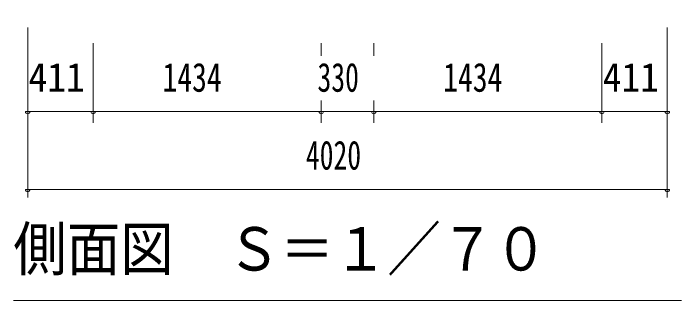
# Model space of a CAD drawing. Units: millimetres, scale not verified. Extents: x -34086 to 34091, y -14700 to 14700.
# Drawn here: x 8575 to 12775, y 1303 to 3111 of the extents above; entities that cross this region are included whole.
import ezdxf
from ezdxf.enums import TextEntityAlignment as Align

# ---------------------------------------------------------------- set-up
doc = ezdxf.new("R2010")
doc.units = ezdxf.units.MM
doc.header["$LTSCALE"] = 80
doc.linetypes.add('USER3', pattern=[24, 12, -5, 2, -5])
doc.layers.add('0-3_1-27CENTER', color=3, linetype='USER3', lineweight=18)
doc.layers.add('0-5_1-57DIM', color=3, linetype='Continuous', lineweight=18)
doc.styles.add('ＭＳ ゴシック', font='')
doc.styles.get('ＭＳ ゴシック').set_extended_font_data('MS Gothic')

msp = doc.modelspace()

# ---------------------------------------------------------------- linework, layer by layer
at = {"layer": '0-3_1-27CENTER'}
for p, q in [((10510.32, 4819.54), (10510.32, 2998.86)), ((10840.32, 4819.54), (10840.32, 2998.86)), ((9076.32, 4310.54), (9076.32, 2998.86)), ((12274.32, 4310.54), (12274.32, 2998.86))]:
    msp.add_line(p, q, dxfattribs=at)
at = {"layer": '0-5_1-57DIM'}
for p, q in [((8665.32, 3022.54), (8665.32, 1952.54)), ((12685.32, 3022.54), (12685.32, 1952.54)), ((9076.32, 2922.54), (9076.32, 2422.54)), ((10510.32, 2922.54), (10510.32, 2842.69)), ((10840.32, 2922.54), (10840.32, 2842.69)), ((12274.32, 2922.54), (12274.32, 2422.54)), ((10510.32, 2562.54), (10510.32, 2422.54)), ((10840.32, 2562.54), (10840.32, 2422.54)), ((8679.32, 2492.54), (8651.32, 2492.54)), ((8665.32, 2492.54), (12685.32, 2492.54)), ((9090.32, 2492.54), (9062.32, 2492.54)), ((10524.32, 2492.54), (10496.32, 2492.54)), ((10854.32, 2492.54), (10826.32, 2492.54)), ((12288.32, 2492.54), (12260.32, 2492.54)), ((12699.32, 2492.54), (12671.32, 2492.54)), ((8679.32, 2002.54), (8651.32, 2002.54)), ((8665.32, 2002.54), (12685.32, 2002.54)), ((12699.32, 2002.54), (12671.32, 2002.54)), ((8575.32, 1302.54), (12775.32, 1302.54))]:
    msp.add_line(p, q, dxfattribs=at)
for centre in [(8665.32, 2492.54), (9076.32, 2492.54), (10510.32, 2492.54), (10840.32, 2492.54), (12274.32, 2492.54), (12685.32, 2492.54), (8665.32, 2002.54), (12685.32, 2002.54)]:
    msp.add_arc(centre, 14, 180, 0, dxfattribs=at)

# ---------------------------------------------------------------- texts
at = {"layer": '0-5_1-57DIM', "color": 7, "style": 'ＭＳ ゴシック'}
for s, height, width, p in [('411', 182.3, 0.95, (8670.31, 2562.54)), ('1434', 182.3, 0.75, (9512.6, 2562.54)), ('330', 182.3, 0.7, (10486.56, 2562.54)), ('1434', 182.3, 0.75, (11276.59, 2562.54)), ('411', 182.3, 0.95, (12279.31, 2562.54)), ('4020', 182.3, 0.7, (10413.66, 2072.54)), ('側面図\u3000Ｓ＝１／７０', 273.5, 0.9, (8575.32, 1409.85))]:
    msp.add_text(s, height=height, dxfattribs=dict(at, width=width)).set_placement(p, align=Align.BOTTOM_LEFT)

doc.saveas('drawing.dxf')
